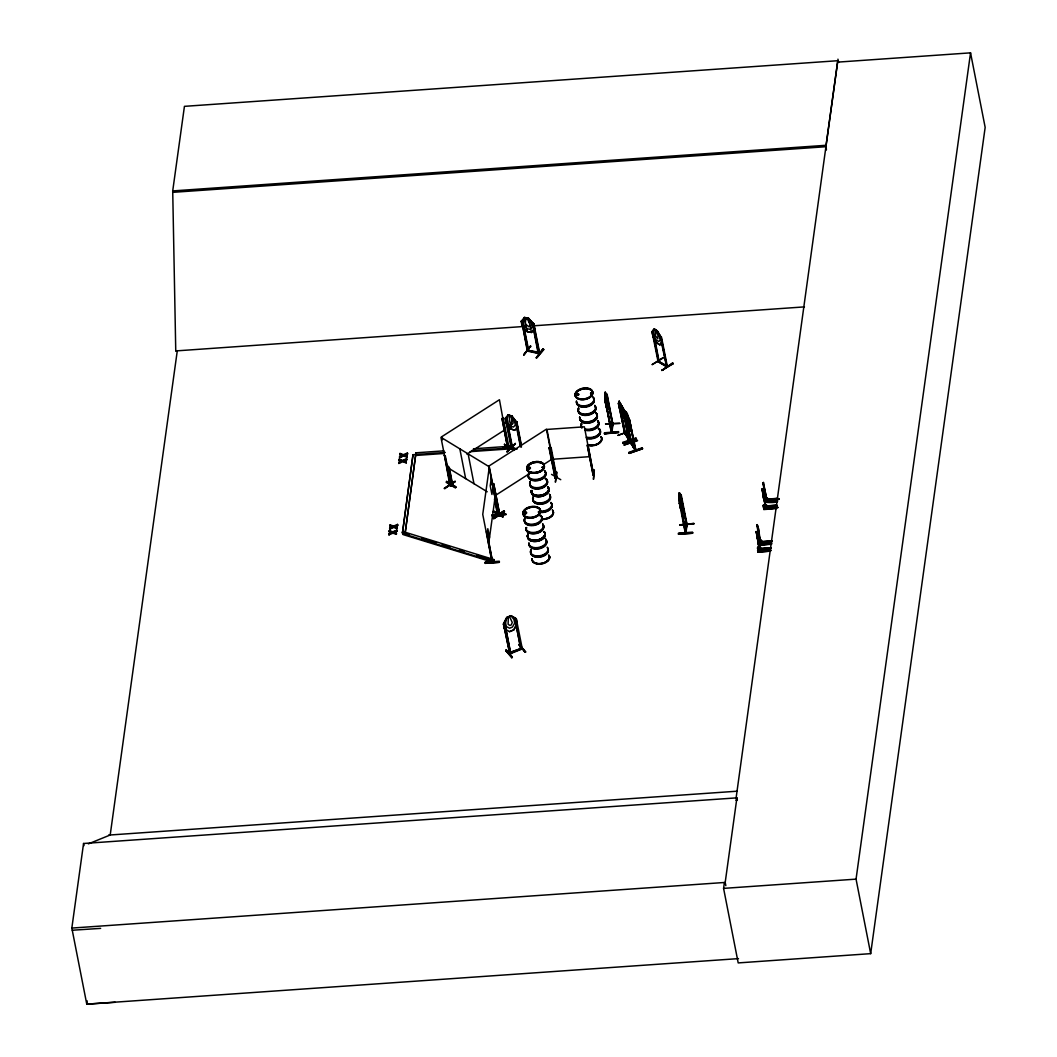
<?xml version="1.0" encoding="UTF-8"?>
<svg xmlns="http://www.w3.org/2000/svg" width="1057" height="1057" viewBox="0 0 1057 1057"><rect width="100%" height="100%" fill="white"/><g stroke="black" fill="none" stroke-linecap="round" stroke-linejoin="round"><path stroke-width="1.5" d="M506.409 418.717L512.354 448.551L511.932 447.402C509.012 446.305 514.878 446.939 512.143 448.485M515.578 421.611L516.529 422.034L521.445 447.137M526.994 350.012L528.54 349.867L526.994 350.012L527.205 351.056L528.817 351.056L527.575 350.792L522.039 322.544M537.947 352.351C540.497 351.096 538.832 355.707 539.374 352.219C537.022 350.95 538.198 355.073 539.638 353.421L527.773 350.726M532.358 323.402L538.172 353.448L539.77 353.395L533.798 323.614L532.186 323.35L533.798 323.614M760.168 550.116C754.302 551.344 761.053 548.055 760.419 551.41L760.525 547.182L757.658 547.896M757.988 548.411L757.856 547.724L760.525 547.182M758.292 547.803L757.935 548.464M758.49 540.933L758.873 543.483M758.807 541.501L759.943 541.541L759.494 540.933M758.939 548.253L759.151 547.843M760.142 541.224L760.049 541.316M763.498 504.704L764.039 507.756C760.644 503.819 767.118 506.62 764.396 505.22M764.436 498.336L764.502 499.102L765.678 498.627M764.819 499.049L764.792 497.966C770.659 498.323 764.105 496.896 764.739 499.063M485.282 563.302L499.34 562.311L485.282 563.355L485.229 562.271M499.366 561.756L485.229 562.284L499.287 561.227L499.34 562.337M618.543 432.723L604.485 433.714L618.49 431.639L604.432 432.789L604.498 433.793L618.609 432.26M618.49 431.758L604.525 433.344M757.882 552.071L770.579 551.107L757.869 552.124L757.618 550.089M757.935 551.212L758.12 548.649L770.963 547.777L759.785 548.728M770.619 550.697L757.961 551.503M759.811 549.032L770.91 548.173L758.226 549.151M758.265 548.781L757.948 547.381L757.42 548.279M771.531 544.249L758.834 545.227M758.82 544.936L758.569 543.232L761.146 543.034L761.37 544.566L761.727 541.633L761.476 540.338L758.9 540.537M759.164 542.294L771.861 541.329M759.151 542.003L771.914 540.92M763.841 504.823L766.417 504.625L766.669 505.92L766.325 508.853L766.087 507.32L763.511 507.519L763.828 509.197L776.551 507.968M763.722 508.562L778.177 507.452L763.815 508.47L763.828 509.144M764.779 502.3L777.463 501.375M678.488 534.168L692.546 533.257L692.494 532.147L678.449 533.19L678.502 534.234L692.546 533.23M757.592 548.002L758.146 550.314L757.605 547.262M764.251 498.574L764.673 497.834L764.766 500.926M506.514 418.704L505.735 418.057M680.378 495.152L686.918 525.408L680.563 494.729M655.221 330.233L655.446 335.756L657.771 338.782L658.009 335.492L655.34 330.154M556.273 477.209C553.551 494.266 558.03 461.103 556.444 475.941M763.471 505.259L763.55 505.946L763.431 505.272M517.534 426.869L514.68 430.331L510.98 428.865L506.144 423.064L505.22 418.334L508.153 414.78L511.998 416.062L510.848 429.05L514.772 430.239M510.584 652.433L509.13 652.631L520.718 648.602L510.571 652.446M504.731 623.366L510.729 653.649L504.955 623.709L503.594 623.934L506.845 617.579L511.007 615.623L516.265 618.675L522.29 648.8L522.079 647.716L520.652 648.298M758.028 548.107L758.384 547.896M765.057 498.666L765.598 498.349M509.487 416.035L509.487 421.743L512.288 424.385L513.187 422.972L512.777 420.897L510.729 416.445L509.58 415.943M605.278 392.306C603.428 395.186 607.365 416.273 607.867 406.43L605.119 392.319L606.559 394.102L607.841 400.55M607.537 409.482L607.484 398.833L607.867 406.43M757.71 548.134L757.829 547.249L758.107 549.244M758.781 540.391L759.098 543.47L758.543 540.418L758.886 541.105M758.569 543.232L761.146 543.034M770.645 550.538L757.843 551.609L758.199 548.675L758.133 549.772M763.616 505.576L763.722 504.678M763.511 507.519L766.087 507.32M777.423 501.692C775.415 503.145 758.107 502.749 767.038 500.476L767.263 501.996L767.541 499.036M776.472 508.536L763.775 509.566L764.026 506.078L776.776 505.14M764.766 502.352L764.792 497.966M757.116 534.736L759.402 550.195L756.191 531.473L759.6 550.182L756.323 531.579M758.213 528.09L760.353 543.351L757.076 526.412M758.133 527.879L757.208 524.629L758.675 529.055L760.551 543.338L757.142 524.629M763.564 498.442L762.097 488.915L765.493 507.624L763.63 493.342L762.15 488.915M761.344 544.078L761.476 540.338M766.484 498.825L766.246 500.78L764.317 491.611L766.444 500.767L766.682 498.812L763.313 482.653L766.682 498.812M766.417 504.625L763.815 505.048M767.038 500.476L764.436 500.899M486.405 531.697L492.139 562.39L492.245 561.505M498.547 516.212L499.142 515.301L498.547 516.212L492.8 485.52L499.102 516.146L499.01 514.138L498.415 515.036M493.289 485.48L492.707 486.312M498.547 516.12L498.825 514.997M505.973 514.178L491.862 515.525M491.888 515.737L505.999 514.217L491.928 515.221M606.612 394.274L606.995 395.041L605.119 392.319L605.529 401.449L611.369 432.009M611.29 432.617L611.184 430.86L612.069 431.956L611.831 432.762L605.608 402.096L611.342 432.802L612.452 424.095L608.449 403.695M605.582 423.87L619.732 423.289M611.21 432.63L612.677 424.161L611.805 431.005M612.294 424.201L612.862 423.051L612.082 423.104M612.941 424.055L611.924 432.577M606.995 395.041L612.835 424.94L612.954 423.963M551.12 447.494L550.446 447.851L551.12 447.494L556.841 477.711C557.29 473.668 552.216 479.389 557.039 477.302M587.296 444.971L593.162 475.174L587.256 445.288L587.93 444.931A8.879 5.338 -11.1 0 0 598.606 443.266A8.839 5.325 -11.1 0 0 600.878 436.567A8.879 5.338 -11.1 0 1 598.606 443.266A8.839 5.325 -11.1 0 1 587.956 444.852L593.651 475.135L584.376 426.817L546.931 429.433L556.352 477.751L550.314 447.468L549.019 447.904L555.084 477.975L556.167 477.315M556.101 476.601L556.828 476.218M592.871 474.329L593.624 473.602L592.818 474.012M593.321 479.204L594.311 469.863L593.624 479.231M508.311 617.526L508.087 624.225L509.87 625.48L511.271 624.898L512.275 622.507L509.712 616.958L508.377 617.605M522.964 326.547L175.753 350.924L172.714 190.921L184.433 106.347L837.791 60.711L736.029 798.497M115.16 1002.287L86.766 1004.15L71.836 928.072L83.556 843.486L736.914 797.85L737.337 800.03L735.804 800.136M87.216 1000.9L86.766 1004.15L738.473 958.62M388.936 534.868L388.91 533.547L392.041 532.2L388.936 534.868L392.9 533.151L396.349 534.353L396.322 533.058L393.561 532.133L396.441 533.679M392.16 532.82L389.346 531.882L389.32 530.588L392.834 531.803L396.732 530.112L396.758 531.446L393.693 532.754M389.729 529.161L389.703 527.826L392.834 526.492L389.729 529.161L393.693 527.443L397.141 528.632L397.115 527.351L394.353 526.426L397.234 527.971M392.953 527.113L390.139 526.161L390.112 524.88L393.614 526.095L397.524 524.404L397.551 525.725L394.486 527.047M398.833 463.442L398.806 462.12L401.937 460.773L398.833 463.442L402.796 461.724L406.245 462.926L406.218 461.632L403.47 460.707L406.337 462.253M399.216 459.161L399.242 460.456L399.216 459.161L402.73 460.376L406.628 458.685L406.654 460.02L404.606 460.892M399.625 457.734L399.599 456.399L402.73 455.065L399.625 457.734L403.589 456.016L407.037 457.219L407.011 455.924L404.25 454.999L407.13 456.545M402.849 455.686L400.035 454.735L400.008 453.453L403.523 454.669L407.421 452.977L407.447 454.299L404.382 455.62M389.346 531.882L389.32 530.588M390.139 526.161L390.112 524.88M400.035 454.735L400.008 453.453M396.349 534.353L396.322 533.058M396.758 531.446L396.732 530.112M397.141 528.632L397.115 527.351M397.551 525.725L397.524 524.404M406.245 462.926L406.218 461.632M406.654 460.02L406.628 458.685M407.037 457.219L407.011 455.924M407.447 454.299L407.421 452.977M415.718 454.51L405.175 532.913L402.44 533.111L412.996 454.708L445.288 452.449M402.44 533.111L412.996 454.708M405.175 532.913L415.956 452.806L443.874 450.85M489.259 467.405L482.745 514.376L492.139 562.39M491.307 477.962L490.223 485.784L491.928 494.478L493.011 486.656M486.973 534.816L487.819 528.698L489.536 537.392M488.598 544.183L495.099 497.213M470.101 451.656L509.514 448.908L509.566 446.265L473.444 448.789M685.359 533.19L686.561 524.563L680.721 494.584C675.991 485.995 681.104 519.278 682.135 506.911M685.266 531.209L685.346 533.27L679.506 503.37L679.387 492.8M679.506 503.37L680.113 502.537L680.655 503.449L680.787 502.485L679.387 494.531M680.708 494.755L681.078 495.508M679.255 495.495L685.834 533.243L680.113 502.537M681.593 509.976L681.646 499.314L682.016 506.99M693.881 523.44L679.796 524.946L693.894 523.479M686.35 523.387L686.218 524.364M686.178 524.18L686.839 523.347L686.786 524.298M685.227 533.098L685.478 532.292M685.716 531.962L686.773 524.642L685.623 532.16M685.94 533.058L687.05 524.431M826.402 149.988L826.072 145.285L837.791 60.711M838.069 62.099L970.551 52.85L985.164 127.382L870.677 953.652L738.196 962.914L723.583 888.382L724.256 883.48M725.829 885.674L725.194 882.436L736.914 797.85M870.677 953.652L856.051 879.133L970.551 52.85M525.395 322.253L525.99 318.408M666.716 365.933L657.93 361.6L667.02 367.083L661.074 337.209L657.124 330.749C650.94 324.975 653.913 338.901 656.78 340.341L658.762 341.543L660.176 339.931L659.476 336.39L657.097 330.841L654.164 328.793L651.944 331.753L652.962 336.496L656.952 342.983M446.583 481.464L455.778 486.854L455.303 487.858L446.16 482.349L446.649 481.371L455.778 486.854M493.17 511.799L493.645 510.795L502.894 516.913L493.17 511.773L502.788 516.807M622.045 410.592L621.873 411.569L619.931 402.743M625.163 415.573L624.991 416.55L623.604 413.089M652.235 364.559L663.056 357.61M444.178 488.44L455.329 481.675M444.521 488.162L455.303 481.199L444.693 488.77M757.288 524.721L757.235 525.99M764.726 498.336L764.766 498.455M624.462 433.225L625.506 433.872L620.789 410.301M628.651 440.174C631.069 438.536 626.537 438.404 629.219 440.822L624.872 418.77M630.685 443.134L631.676 443.821L627.316 421.783M624.727 413.432C628.188 402.426 634.847 452.594 635.455 450.731C634.676 445.684 635.323 453.453 631.531 443.042M634.953 450.071L635.548 449.859M635.68 449.357L635.257 448.63M506.779 617.499L505.616 623.009L506.303 626.55L509.619 628.228L512.42 627.078L514.68 623.102L513.979 619.561L510.967 615.782L516.133 618.781L514.944 619.27L520.929 649.408L520.44 648.047L521.735 647.518M511.165 448.102L511.363 446.781L512.381 447.111M652.195 331.792L653.015 332.294L658.96 362.168L657.705 360.516L658.498 361.005M506.224 649.83L505.722 650.65M506.277 649.751L512.249 656.886L511.733 657.692M511.68 657.784L505.761 650.544L512.275 657.375M508.153 415.018L507.201 419.034L507.888 422.575L510.941 426.222L513.411 427.054L515.314 425.059L514.614 421.518L511.865 416.247L508.245 414.925M506.924 451.379L515.367 443.332M506.99 451.841L515.406 443.768L507.122 451.973M450.256 485.176L451.299 485.731L445.327 455.924L444.495 455.422L449.872 485.414M497.332 513.491L498.336 515.063M497.543 514.587L498.666 514.653M653.186 334.699L658.656 362.128L659.264 361.732M666.478 366.29L660.176 336.456L661.457 336.972L667.403 366.726M523.717 354.544L530.627 346.062L523.915 355.126M523.796 354.954L530.588 346.062M622.031 415.256L623.643 417.911L619.561 408.121L618.451 403.404L619.111 401.211L623.379 410.988L622.745 410.182M624.951 433.991L618.504 403.523L619.257 401.158L624.978 433.145L629.747 440.61L629.51 439.368M622.229 406.192L621.49 408.557L622.282 406.35L623.102 413.287L625.969 419.695L624.132 411.768L623.974 413.485C620.406 399.084 624.396 422.456 624.225 414.846L625.77 419.444L625.506 414.674L622.137 406.403M625.334 411.12L624.674 413.313L625.638 418.083L628.254 425.244M623.498 417.951L624.251 415.586M623.643 417.911L624.304 415.718M622.084 406.232L626.365 416.022L626.576 422.774M622.494 413.115L626.484 422.985L627.078 420.673M630.329 425.548L629.721 427.874L630.474 425.495M498.283 514.349L498.996 514.297M498.494 515.433L488.889 466.071L546.443 429.168L551.371 454.272M491.875 560.514L492.654 560.369L492.417 561.267L402.809 533.613L404.395 532.015L493.883 559.549L492.483 562.086L402.994 534.551L402.809 533.613M492.575 561.069L491.822 561.254L492.575 560.408M528.209 467.789L528.592 468.727M529.689 468.079L528.434 468.661M528.619 468.898L530.204 467.643L529.438 468.674M525.197 513.504L524.655 512.526L526.016 512.737M526.175 512.592L525.448 513.53M542.228 467.551L542.69 466.666L543.087 467.458M543.298 467.181L542.783 466.732M543.192 467.498L542.479 466.93M543.655 467.339L542.518 467.062M576.475 394.71L577.968 393.944M539.704 512.117L538.462 511.865M539.783 512.249L538.634 511.667L539.427 512.288M538.978 512.209L539.096 511.403M539.585 511.614L539.308 512.249M590.519 393.706L590.969 393.085L590.704 394.023M591.92 393.587L590.863 393.931L591.246 392.966M591.563 393.878L590.784 393.323L592.065 393.587M591.695 393.429L592.052 393.468M685.306 532.49L679.004 495.852M509.091 652.711L509.844 654.019L503.502 623.868L509.818 653.979M509.302 653.807L522.079 648.549M522.132 648.892L521.867 647.465M623.102 413.287L622.626 414.45L619.983 408.306M612.241 422.998L612.135 423.897M612.901 424.822L606.401 394.116M611.673 431.56L611.131 431.626M685.174 531.394L685.874 531.261L685.464 532.384M762.282 488.902L763.431 498.243M511.073 615.702L506.686 617.407L503.423 623.96L504.281 628.611L509.54 631.663L513.861 629.893L517.19 623.405L516.265 618.675M497.371 514.482L498.323 514.984M659.198 361.771L654.627 338.332M666.016 366.462L665.804 365.378M447.943 466.111L451.498 484.833C450.652 483.961 452.264 481.49 452.555 484.251L449.225 467.088M499.089 513.411L499.076 512.196L499.512 513.662M529.848 325.199L528.83 326.745L525.805 324.34M652.05 331.858L654.23 328.952M653.081 336.43L656.833 343.049L659.898 344.926L662.012 341.873M593.175 474.752L593.783 475.082M576.673 394.036L576.263 394.961L577.637 395.239M576.646 394.552L578.205 394.314L577.096 395.08M578.139 394.842L578.311 394.023M590.929 393.415L591.299 393.257M542.664 467.749L542.294 467.075M524.444 512.42L524.021 513.2L525.012 513.57M525.99 513.253L526.135 512.553M538.766 511.548L538.396 512.235M533.613 323.984L528.632 318.276L531.42 332.466L527.152 331.66L522.105 326.045L521.392 321.288M521.18 321.315L524.444 317.377L528.632 318.276M522.105 326.045L521.246 321.222M528.592 318.382L524.47 317.615L523.347 321.817L524.034 325.371L527.311 328.767L530.019 329.335L532.133 327.102L531.446 323.561L528.513 318.474L533.679 323.891L534.617 328.621L531.341 332.559M522.184 325.952C524.272 330.722 532.239 335.875 534.393 328.648M533.56 323.904L539.414 353.712L527.337 351.083L521.722 320.971M538.317 352.087L528.421 350.58L538.092 352.43M538.304 353.514L538.317 352.021M536.243 357.821L543.021 348.784L536.243 357.821L543.747 349.497L536.89 357.9M493.606 511.443L502.894 516.913M629.179 440.743L624.211 432.353L625.242 432.828M625.189 432.749L624.832 432.062M625.4 433.832L625.282 432.617M628.73 440.161L624.898 417.925M631.452 442.619L631.055 441.971L631.465 442.738M634.728 448.921L631.227 442.975M627.818 425.799L631.201 443.055L635.891 450.454M493.883 559.549L492.298 561.148L492.628 562.35L486.894 531.658M505.22 418.334L511.324 448.26L515.367 449.502M515.499 421.69L516.82 421.756L521.431 445.288M517.494 426.698L516.82 421.756M510.98 428.865L506.237 422.972M451.352 484.463L447.626 465.926M452.502 484.225L452.158 482.785M508.879 446.86C506.832 447.19 508.615 446.807 509.276 447.772M555.678 477.13L554.766 477.79M510.848 653.583L510.518 652.129M522.211 648.919L509.646 653.992M506.237 650.359L512.394 657.494M624.251 432.141L624.779 432.987M635.217 450.612L629.576 419.999L635.97 450.52L635.376 449.727M576.382 394.169L577.532 393.693M528.262 467.868L528.46 467.538A1.374 0.832 -11.1 0 1 530.429 468.145A1.374 0.832 -11.1 0 1 528.289 469.017A1.374 0.832 -11.1 0 1 528.5 467.538M543.47 467.326L543.179 466.639M526.003 512.896L525.144 513.253M502.022 418.48L507.611 447.587L502.022 418.48L503 417.845L509.144 447.983M502.339 418.664L503.317 418.03M444.125 455.659L445.327 455.924M506.752 446.265L504.427 444.31L513.755 450.256M510.372 448.432L514.283 450.044L504.625 444.772M450.797 485.969L450.176 484.066L449.952 485.599M452.568 484.132L451.762 484.714M493.408 483.551L492.443 484.185L493.725 483.749L499.551 513.689L493.725 483.749M549.019 447.904L550.314 447.468M551.543 474.368L560.752 479.693M498.085 512.777L499.525 512.711M497.252 513.649L497.781 514.191M498.455 513.094L499.485 512.447L498.349 513.187M554.674 476.496L555.467 476.046M497.966 513.874L498.613 513.662L497.807 513.187M493.738 518.683L504.48 511.72L493.751 518.71L493.117 517.771L503.912 510.875L504.48 511.747M555.837 477.09L554.872 477.672M504.044 511.39L493.302 518.353L503.925 510.914M657.216 330.762L661.193 337.249L660.136 336.47M466.917 454.153L505.286 429.538M656.965 342.891L660.017 344.859L661.999 342.045M652.248 364.586L663.439 357.781M658.815 361.388L666.24 365.458M672.556 362.974L661.814 370.426L673.098 363.78L672.529 362.934L673.111 363.806M672.635 363.383L661.92 370.426M661.814 370.426L672.714 363.502M494.729 495.878L528.989 473.906M544.064 464.248L552.283 458.976M520.89 648.985L520.44 648.047M611.395 431.943L612.069 431.956M498.547 513.055L498.494 514.257M528.645 467.445L527.8 468.396L528.791 468.766M528.434 467.736L529.782 467.643M543.351 467.419L542.373 467.485M524.867 512.235L524.457 512.975M525.659 513.464L526.426 512.434L524.827 512.169M528.289 350.303L528.249 351.386M508.14 447.349L499.446 399.731L441.879 436.647L442.5 439.778M555.044 476.813L555.401 477.896M555.348 477.856L549.336 448.089M399.506 457.113L403.47 455.395L406.919 456.598M398.714 462.821L402.677 461.103L406.126 462.305M389.61 528.54L393.574 526.822L397.022 528.011M388.817 534.247L392.781 532.53L396.23 533.732M403.642 455.29L407.54 453.598M404.144 460.442L406.747 459.306M390.231 525.501L393.746 526.716L397.643 525.025M396.851 530.733L392.953 532.424L389.438 531.209M404.25 454.999L407.328 453.678M403.47 460.707L406.535 459.399M394.353 526.426L397.432 525.104M393.561 532.133L396.639 530.825M503.793 624.185L504.955 623.709M515.155 619.521L516.067 618.702M509.54 631.663L513.794 629.813L517.19 623.405M525.17 652.248L519.079 644.493L525.17 652.248L525.871 651.931L519.172 644.506M519.198 645.114L519.885 644.757M88.352 843.882L110.205 834.99L177.299 350.699L175.766 350.805M528.381 351.347L522.594 321.46L521.484 321.275M618.451 403.404L624.753 433.965M619.785 402.796L620.459 403.576M620.869 403.721L622.401 409.733M619.561 408.121L621.886 415.388M622.771 407.83L624.753 413.485M620.314 403.629L622.348 413.155L626.484 422.985M622.903 410.248L623.789 410.763M627.29 420.752L626.154 412.653M627.092 413.631L628.849 424.359L626.206 418.215M625.506 414.674L625.387 411.279L630.012 420.673M629.457 420.95L628.994 420.21M626.775 420.884L629.721 427.874M631.214 430.239L618.068 435.431M618.001 435.259L631.267 430.688M625.308 433.132L629.655 440.478M622.705 442.407L635.997 437.889L636.354 438.88L623.088 443.451L622.745 442.513M622.85 442.989L636.142 438.483L622.877 443.055M636.354 438.853L623.075 443.425M624.013 444.891L637.556 440.769M624.211 445.156L637.411 440.148M629.311 453.361L642.577 448.763L642.22 447.798L628.928 452.317L629.311 453.361L642.564 448.71M593.122 474.725L593.849 474.738M577.584 395.054L578.615 394.618L578.1 393.772M529.412 468.357L528.064 468.079M525.078 512.169L524.338 513.121M525.805 513.543L524.84 513.689M506.039 419.616L511.747 447.864M658.115 360.226L659.37 361.877M666.174 365.141L666.69 366.277M666.386 366.224L658.498 361.362M766.338 501.507L777.45 500.648M530.099 346.471L530.746 346.683M577.281 394.842L578.007 393.838M605.291 392.477L606.916 399.242L606.995 405.914L606.216 405.003M605.291 394.036L606.044 397.155M605.172 395.001L605.701 400.022M605.331 402.968L605.991 402.862M606.256 407.698L607.696 409.469M763.445 482.349L763.075 484.608L763.511 482.639M763.828 488.083L763.603 487.29L764.383 491.386M764.964 499.234L777.807 498.362M765.057 499.446L777.807 498.455M764.951 499.842L779.234 498.745M764.872 500.027L779.273 498.864M765.004 500.305L777.688 499.34M764.991 500.357L779.273 499.274M777.542 500.727L764.673 501.705L764.462 500.674M764.687 502.194L777.503 501.124M765.691 506.171L776.855 505.206M764.013 506.686L776.816 505.616M765.625 506.739L776.789 505.814M765.625 507.083L776.736 506.184M763.749 509.051L776.525 508.14M758.873 540.761L761.45 540.563M771.821 540.854L759.071 541.792L758.767 544.276L771.65 543.285L760.472 544.236M771.835 541.58L758.979 542.585L758.543 540.418M760.67 542.796L771.795 541.897M760.485 544.593L771.597 543.681M771.57 543.853L758.82 545.28M759.732 549.653L770.844 548.742M770.698 550.129L757.948 551.556M759.521 551.093L770.632 550.235M605.569 423.883L619.732 423.461M491.769 515.116L505.933 514.706M485.322 562.866L499.406 561.848M172.714 190.921L826.072 145.285M172.991 192.321L826.349 146.685M532.847 325.86L804.443 306.887M503.185 447.653L506.475 447.428M471.567 450.612L509.342 447.983M415.903 455.448L443.821 453.493M552.785 459.24L590.229 456.624M679.4 492.972L681.052 499.723L681.065 506.395L680.259 505.497M681.62 499.366L680.563 494.597M679.334 503.462L679.995 503.343M402.255 532.173L404.99 531.988M679.783 524.761L693.828 523.783M692.612 532.768L678.528 533.653L692.573 532.675M108.66 835.096L737.337 791.191M71.836 928.072L725.194 882.436M723.583 888.382L856.051 879.133M72.259 930.239L100.653 928.376M525.263 652.09L519.079 644.493M624.925 433.066L629.443 439.395L628.77 439.62M630.937 441.892L630.844 442.764M452.185 483.934L449.846 471.686M577.439 393.719L578.39 393.865M542.875 466.613L543.628 466.983M529.081 467.339L530.019 467.485M556.907 477.222L556.365 477.698M631.201 443.055L631.174 441.998M631.095 443.966L626.854 421.941M577.162 395.146L576.422 394.459M525.91 318.501L527.271 318.791L529.438 323.125M542.981 348.757L543.76 349.523M409.297 534.406L404.58 532.966L404.395 532.015M421.849 538.277L435.986 542.624M442.262 544.553L450.11 546.971M459.531 549.865L464.248 551.318M476.799 555.176L494.068 560.487M520.863 649.381L514.931 618.768M516.965 448.934L512.275 447.745L516.675 449.212M511.575 447.864L515.657 449.225M399.916 454.114L402.73 455.065M399.123 459.835L401.937 460.773M390.02 525.54L392.834 526.492M389.227 531.261L392.041 532.2M400.127 454.074L402.466 454.88M399.335 459.782L401.673 460.601M666.888 367.096L660.638 336.47M515.406 421.386L520.427 446.794M687.103 524.616L681.197 494.716M686.429 525.448L686.178 523.572M504.427 444.31L513.676 450.427M492.02 484.436L492.853 484.938L491.65 484.674M455.897 487.475L446.662 481.886L455.739 487.502M446.794 467.115L487.211 491.782M451.128 485.639L450.348 485.229L440.941 437.307L489.299 466.824L499.023 516.186M658.088 361.705L652.063 331.673M511.998 416.062L516.609 422.139M511.865 416.247L516.49 422.139M679.228 492.813L680.708 494.729M680.272 508.047L681.752 509.963M492.813 561.399L492.641 562.258L486.788 532.451M764.515 491.597L763.696 488.915M619.164 401.369L623.234 411.041M626.008 412.706L628.096 421.479L626.709 418.017M628.268 425.165L629.866 427.821M635.402 450.652L630.738 443.213L626.735 422.813M606.11 402.109L606.586 402.955L606.454 399.229M623.696 408.808L626.22 416.062M837.937 59.166L838.571 62.376M767.369 497.768L767.62 499.063M763.075 484.608L763.801 487.277M764.673 497.834L764.991 500.899L764.449 497.847M763.392 505.59L763.815 507.77M760.194 549.891L760.393 550.922M693.828 523.968L679.796 524.946M635.733 449.278L635.904 450.573M629.576 419.999L635.429 449.806M625.942 421.756L629.642 440.584M624.159 415.771L622.917 407.777M623.815 414.952L628.994 440.703M621.569 408.385L622.547 413.155M612.743 422.879L613.073 424.134M607.101 394.248L613.007 424.742M611.99 432.564L604.763 395.305L605.476 402.955M533.917 329.639L538.528 353.183M524.378 317.47L527.152 331.66M524.074 327.498L528.817 351.056M527.562 349.642L527.734 350.765M515.79 421.413L520.718 446.516M507.981 424.663L512.605 448.208M509.566 446.265L509.751 447.19M495.469 501.996L497.345 511.562M494.465 499.036L497.49 514.614M468.132 453.902L473.972 483.71M459.821 448.829L465.661 478.636M444.944 456.162L450.89 486.022M415.956 452.806L416.141 453.73M403.523 454.669L403.589 456.016M392.834 531.803L392.9 533.151M83.556 843.486L83.979 845.666M759.124 541.831L759.085 542.928M544.804 470.695A8.879 5.338 -11.1 0 1 538.383 479.112A8.879 5.338 -11.1 0 1 528.117 474.58M545.386 478.293A9.024 5.43 -11.1 0 1 540.114 487.898A9.024 5.43 -11.1 0 1 530.178 481.833M545.465 478.715A9.024 5.43 -11.1 0 1 540.193 488.321A9.024 5.43 -11.1 0 1 530.27 482.256M546.416 478.927A8.879 5.338 -11.1 0 1 538.859 487.554A8.879 5.338 -11.1 0 1 530.218 481.371M545.068 472.083A8.879 5.338 -11.1 0 1 537.511 480.71A8.879 5.338 -11.1 0 1 528.883 474.527M545.108 471.554A9.024 5.43 -11.1 0 1 537.432 480.314A9.024 5.43 -11.1 0 1 528.659 474.025M545.029 471.131A9.024 5.43 -11.1 0 1 537.339 479.891A9.024 5.43 -11.1 0 1 528.566 473.602M545.452 479.27A8.879 5.338 -11.1 0 1 541.382 488.4A8.879 5.338 -11.1 0 1 529.993 484.185M548.041 487.185A8.879 5.338 -11.1 0 1 541.62 495.588A8.879 5.338 -11.1 0 1 531.341 491.069M548.015 486.907A8.918 5.364 -11.1 0 1 541.567 495.35A8.918 5.364 -11.1 0 1 531.261 490.805M549.402 494.148A8.879 5.338 -11.1 0 1 541.845 502.775A8.879 5.338 -11.1 0 1 533.204 496.592M549.68 495.522A8.879 5.338 -11.1 0 1 542.109 504.149A8.879 5.338 -11.1 0 1 533.481 497.966M549.706 494.993A9.024 5.43 -11.1 0 1 542.03 503.753A9.024 5.43 -11.1 0 1 533.257 497.477M549.627 494.57A9.024 5.43 -11.1 0 1 541.937 503.33A9.024 5.43 -11.1 0 1 533.164 497.054M548.187 487.951A8.879 5.338 -11.1 0 1 540.629 496.579A8.879 5.338 -11.1 0 1 531.988 490.395A8.839 5.325 -11.1 0 0 540.629 496.552A8.839 5.325 -11.1 0 0 548.16 487.964M548.134 487.515A8.918 5.364 -11.1 0 1 541.686 495.958A8.918 5.364 -11.1 0 1 531.38 491.413M551.239 502.802A9.024 5.43 -11.1 0 1 549.732 509.012A9.024 5.43 -11.1 0 1 540.114 511.654M551.014 502.379A8.879 5.338 -11.1 0 1 542.307 511.126M551.292 503.753A8.879 5.338 -11.1 0 1 549.812 509.87A8.879 5.338 -11.1 0 1 540.338 512.473M552.547 510.174A8.879 5.338 -11.1 0 1 551.067 516.292A8.879 5.338 -11.1 0 1 541.607 518.895A8.839 5.325 -11.1 0 0 551.041 516.278A8.839 5.325 -11.1 0 0 552.52 510.187M551.318 503.224A9.024 5.43 -11.1 0 1 549.825 509.434A9.024 5.43 -11.1 0 1 540.206 512.077M552.639 510.663A8.879 5.338 -11.1 0 1 551.159 516.781A8.879 5.338 -11.1 0 1 541.699 519.383M552.613 510.346A8.918 5.364 -11.1 0 1 551.133 516.49A8.918 5.364 -11.1 0 1 541.62 519.093M542.915 525.104A8.879 5.338 -11.1 0 1 535.344 533.719A8.879 5.338 -11.1 0 1 526.716 527.535M541.025 515.499A8.879 5.338 -11.1 0 1 533.468 524.113A8.879 5.338 -11.1 0 1 524.827 517.93M542.862 524.14A9.024 5.43 -11.1 0 1 536.335 532.688A9.024 5.43 -11.1 0 1 525.897 528.09M540.074 515.288A9.024 5.43 -11.1 0 1 534.802 524.88A9.024 5.43 -11.1 0 1 524.88 518.828M541.25 515.922A9.024 5.43 -11.1 0 1 533.56 524.682A9.024 5.43 -11.1 0 1 524.787 518.406M541.99 518.128A8.879 5.338 -11.1 0 1 533.732 525.501A8.879 5.338 -11.1 0 1 524.602 520.757M540.061 515.829A8.879 5.338 -11.1 0 1 541.29 516.873M542.637 523.717A8.879 5.338 -11.1 0 1 536.216 532.12A8.879 5.338 -11.1 0 1 525.95 527.602M542.941 524.563A9.024 5.43 -11.1 0 1 536.414 533.111A9.024 5.43 -11.1 0 1 525.99 528.513M544.276 531.962A8.892 5.351 -11.1 0 1 536.692 540.603A8.892 5.351 -11.1 0 1 528.038 534.406A8.879 5.338 -11.1 0 0 536.705 540.655A8.879 5.338 -11.1 0 0 544.276 532.028M544.236 531.697A8.918 5.364 -11.1 0 1 536.652 540.365A8.918 5.364 -11.1 0 1 527.985 534.155M548.2 549.799A8.879 5.338 -11.1 0 1 538.806 557.29A8.879 5.338 -11.1 0 1 531.314 550.988M544.395 537.894A8.879 5.338 -11.1 0 1 540.325 547.037A8.879 5.338 -11.1 0 1 528.936 542.822M547.46 547.592A9.024 5.43 -11.1 0 1 539.783 556.352A9.024 5.43 -11.1 0 1 531.01 550.063M547.539 548.015A9.024 5.43 -11.1 0 1 539.863 556.775A9.024 5.43 -11.1 0 1 531.09 550.499M547.235 547.169A8.879 5.338 -11.1 0 1 539.678 555.784A8.879 5.338 -11.1 0 1 531.037 549.6M545.095 534.01A8.879 5.338 -11.1 0 1 535.701 541.488A8.879 5.338 -11.1 0 1 528.209 535.186M544.355 532.305A8.918 5.364 -11.1 0 1 536.771 540.959A8.918 5.364 -11.1 0 1 528.104 534.763M545.901 540.312A8.879 5.338 -11.1 0 1 539.48 548.728A8.879 5.338 -11.1 0 1 529.2 544.196M548.768 554.965A8.879 5.338 -11.1 0 1 542.347 563.368A8.879 5.338 -11.1 0 1 532.081 558.849A8.839 5.325 -11.1 0 0 541.21 563.566A8.839 5.325 -11.1 0 0 549.429 556.233A8.866 5.338 -11.1 0 1 541.21 563.566A8.866 5.338 -11.1 0 1 532.094 558.836M545.927 539.783A9.024 5.43 -11.1 0 1 539.4 548.332A9.024 5.43 -11.1 0 1 528.976 543.734M545.848 539.361A9.024 5.43 -11.1 0 1 539.321 547.909A9.024 5.43 -11.1 0 1 528.883 543.311M548.86 555.414A8.879 5.338 -11.1 0 1 542.439 563.83A8.879 5.338 -11.1 0 1 532.173 559.298M545.068 534.01A8.839 5.325 -11.1 0 1 536.85 541.343A8.839 5.325 -11.1 0 1 527.76 536.626M595.051 406.681A8.879 5.338 -11.1 0 1 587.494 415.309A8.879 5.338 -11.1 0 1 578.853 409.125M591.933 396.045A8.879 5.338 -11.1 0 1 587.864 405.188A8.879 5.338 -11.1 0 1 576.475 400.96M594.999 405.729A9.024 5.43 -11.1 0 1 587.322 414.489A9.024 5.43 -11.1 0 1 578.549 408.213M595.091 406.152A9.024 5.43 -11.1 0 1 587.401 414.912A9.024 5.43 -11.1 0 1 578.628 408.636M594.787 405.307A8.879 5.338 -11.1 0 1 587.216 413.934A8.879 5.338 -11.1 0 1 578.589 407.751M593.439 398.463A8.879 5.338 -11.1 0 1 588.128 406.562A8.879 5.338 -11.1 0 1 576.845 403.734M595.144 412.23A8.918 5.364 -11.1 0 1 591.048 421.413A8.918 5.364 -11.1 0 1 579.619 417.171M593.479 397.934A9.024 5.43 -11.1 0 1 586.952 406.469A9.024 5.43 -11.1 0 1 576.514 401.871M593.387 397.511A9.024 5.43 -11.1 0 1 586.86 406.047A9.024 5.43 -11.1 0 1 576.435 401.449M596.439 413.564A8.918 5.364 -11.1 0 1 589.991 422.007A8.918 5.364 -11.1 0 1 579.685 417.462A8.918 5.364 -11.1 0 0 590.004 422.073A8.918 5.364 -11.1 0 0 596.452 413.644M596.967 414.384A8.839 5.325 -11.1 0 1 588.749 421.717A8.839 5.325 -11.1 0 1 579.659 416.987M595.051 412.085A8.839 5.325 -11.1 0 1 596.28 413.128M597.773 420.527A8.879 5.338 -11.1 0 1 595.461 427.239A8.879 5.338 -11.1 0 1 584.785 428.851M581.865 427.068A8.879 5.338 -11.1 0 1 581.575 422.972M598.037 421.902A8.879 5.338 -11.1 0 1 595.738 428.613A8.879 5.338 -11.1 0 1 585.063 430.225M581.456 427.187A8.879 5.338 -11.1 0 1 581.839 424.346M598.077 421.373A9.024 5.43 -11.1 0 1 595.725 428.191A9.024 5.43 -11.1 0 1 584.891 429.829M581.918 428.019A9.024 5.43 -11.1 0 1 581.614 423.857M597.985 420.95A9.024 5.43 -11.1 0 1 595.646 427.768A9.024 5.43 -11.1 0 1 584.798 429.406M581.839 427.596A9.024 5.43 -11.1 0 1 581.535 423.434M599.385 428.759A8.879 5.338 -11.1 0 1 597.073 435.471A8.879 5.338 -11.1 0 1 586.41 437.07M596.505 413.908A8.918 5.364 -11.1 0 1 591.18 422.047A8.918 5.364 -11.1 0 1 579.844 419.206M598.421 429.089A8.879 5.338 -11.1 0 1 598.17 436.25A8.879 5.338 -11.1 0 1 586.675 438.457M598.434 428.547A9.024 5.43 -11.1 0 1 598.183 435.814A9.024 5.43 -11.1 0 1 586.503 438.06M598.354 428.125A9.024 5.43 -11.1 0 1 598.103 435.392A9.024 5.43 -11.1 0 1 586.424 437.638M601.037 437.003A8.918 5.364 -11.1 0 1 598.724 443.755A8.918 5.364 -11.1 0 1 588.009 445.367M600.984 436.726A8.918 5.364 -11.1 0 1 598.658 443.464A8.918 5.364 -11.1 0 1 587.956 445.076M642.312 448.26L629.047 452.938L642.312 448.26M530.469 472.122A8.879 5.338 -11.1 0 0 544.236 466.454A8.879 5.338 -11.1 0 0 531.79 462.622A8.918 5.364 -11.1 0 0 530.455 472.162A8.918 5.364 -11.1 0 0 544.276 466.481A8.918 5.364 -11.1 0 0 531.777 462.636A8.879 5.338 -11.1 0 0 530.469 472.122M530.614 472.823A8.879 5.338 -11.1 0 0 544.381 467.168A8.879 5.338 -11.1 0 0 531.922 463.336A8.879 5.338 -11.1 0 0 530.614 472.823A8.839 5.325 -11.1 0 0 544.342 467.168A8.839 5.325 -11.1 0 0 531.935 463.349A8.839 5.325 -11.1 0 0 530.627 472.809M530.508 472.426A8.918 5.364 -11.1 0 0 544.329 466.745A8.918 5.364 -11.1 0 0 531.83 462.9A8.918 5.364 -11.1 0 0 530.508 472.426M541.528 495.138A8.879 5.338 -11.1 0 0 547.949 486.735A8.839 5.325 -11.1 0 1 541.528 495.112A8.879 5.338 -11.1 0 1 531.261 490.607A8.839 5.325 -11.1 0 0 541.528 495.112M526.69 516.913A8.879 5.338 -11.1 0 0 540.457 511.244A8.879 5.338 -11.1 0 0 528.011 507.413A8.879 5.338 -11.1 0 0 526.69 516.913M526.835 517.626A8.879 5.338 -11.1 0 0 540.603 511.958A8.879 5.338 -11.1 0 0 528.143 508.126A8.879 5.338 -11.1 0 0 526.835 517.626A8.839 5.325 -11.1 0 0 540.563 511.958A8.839 5.325 -11.1 0 0 528.17 508.14A8.839 5.325 -11.1 0 0 526.848 517.6M526.73 517.23A8.918 5.364 -11.1 0 0 540.55 511.548A8.918 5.364 -11.1 0 0 528.051 507.704A8.918 5.364 -11.1 0 0 526.73 517.23M536.612 540.14A8.879 5.338 -11.1 0 0 544.17 531.526A8.839 5.325 -11.1 0 1 536.612 540.127A8.839 5.325 -11.1 0 1 528.011 533.97A8.879 5.338 -11.1 0 0 536.612 540.14M524.51 513.808A1.374 0.832 -11.1 0 0 526.65 512.936A1.374 0.832 -11.1 0 0 524.721 512.341A1.374 0.832 -11.1 0 0 524.51 513.808M578.826 398.542A8.918 5.364 -11.1 0 0 592.647 392.86A8.918 5.364 -11.1 0 0 580.148 389.016A8.918 5.364 -11.1 0 0 578.826 398.542M578.972 399.202A8.879 5.338 -11.1 0 0 592.739 393.548A8.879 5.338 -11.1 0 0 580.293 389.716A8.879 5.338 -11.1 0 0 578.972 399.202A8.839 5.325 -11.1 0 0 592.713 393.548A8.839 5.325 -11.1 0 0 580.306 389.729A8.839 5.325 -11.1 0 0 578.998 399.189M578.879 398.819A8.918 5.364 -11.1 0 0 592.7 393.138A8.918 5.364 -11.1 0 0 580.201 389.293A8.918 5.364 -11.1 0 0 578.879 398.819M576.66 395.397A1.374 0.832 -11.1 0 0 578.8 394.525A1.374 0.832 -11.1 0 0 576.858 393.917A1.374 0.832 -11.1 0 0 576.66 395.397M591.246 422.43A8.879 5.338 -11.1 0 0 596.558 414.331A8.839 5.325 -11.1 0 1 591.233 422.417A8.879 5.338 -11.1 0 1 579.963 419.603A8.839 5.325 -11.1 0 0 591.233 422.417"/></g></svg>
